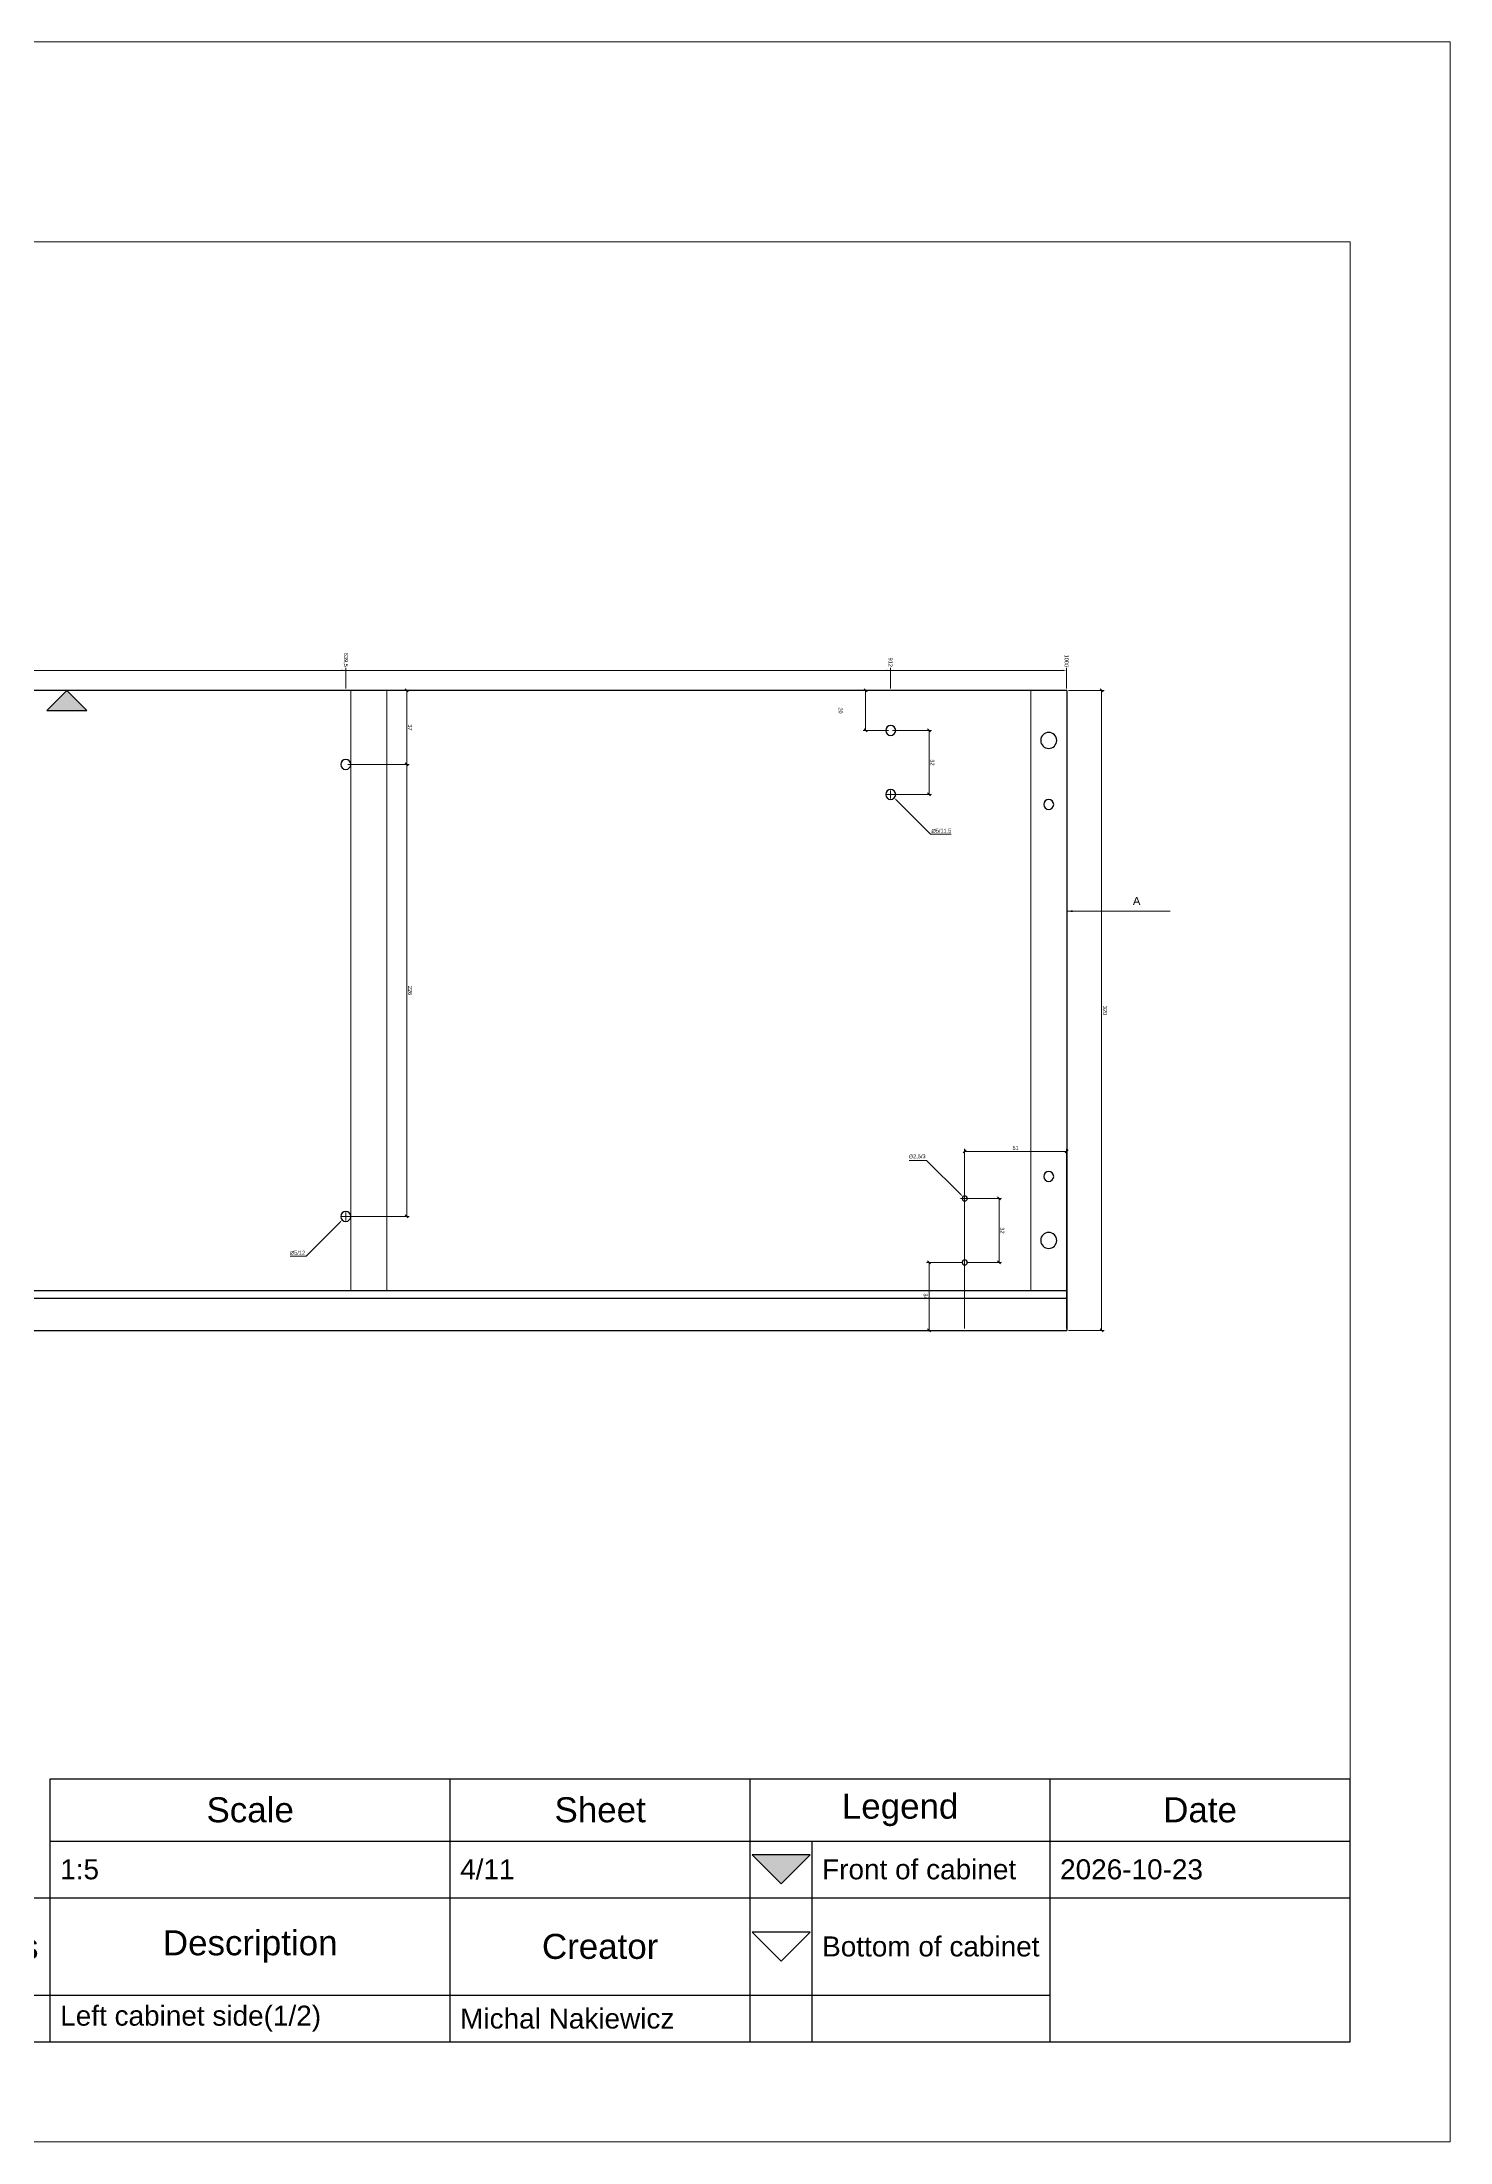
# Paper-space layout 'Left cabinet side' of a CAD drawing. Header units: millimetres. Extents: x -4 to 1481, y -4 to 1046.
# Drawn here: x 777 to 1481, y -4 to 1046 of the extents above; entities that cross this region are included whole.
import ezdxf

# ---------------------------------------------------------------- set-up
doc = ezdxf.new("R2010")
doc.units = ezdxf.units.MM
doc.layers.get('0').update_dxf_attribs({"true_color": 0xc2ced6})
for name, color, linetype, true_color in [('New project_cabinet-001_Left cabinet side_Machining group1_View from above2', 1, 'Continuous', 0xff0000), ('New project_cabinet-001_Left cabinet side_Machining group2_View from above', 1, 'Continuous', 0xff0000), ('New project_cabinet-001_Left cabinet side_Machining group_View from above2', 1, 'Continuous', 0xff0000), ('New project_cabinet-001_Left cabinet side_View from above', 1, 'Continuous', 0xff0000)]:
    doc.layers.add(name, color=color, linetype=linetype, true_color=true_color)
doc.layers.add('TitleBlock', color=7, linetype='Continuous')
doc.styles.add('Blum_Dimension', font='arial.ttf', dxfattribs={"height": 2})
doc.styles.add('Blum_Titleblock_Header', font='arial.ttf', dxfattribs={"height": 2.5})
doc.styles.add('Blum_Titleblock_Value', font='arial.ttf', dxfattribs={"height": 2})
doc.styles.add('Blum_ViewInfo', font='arial.ttf', dxfattribs={"height": 4})
doc.dimstyles.new('Blum_Chain', dxfattribs={"dimtxt": 2, "dimasz": 2, "dimexe": 1.25, "dimexo": 1, "dimtad": 0, "dimjust": 4, "dimtih": 1, "dimtoh": 1, "dimtxsty": 'Blum_Dimension', "dimblk1": 'DOTSMALL', "dimsah": 1, "dimcen": 2, "dimadec": 0, "dimazin": 2, "dimtfac": 1, "dimtix": 1, "dimtmove": 0, "dimatfit": 3, "dimldrblk": 'OBLIQUE', "dimfxl": 0, "dimlwd": 5, "dimlwe": 5, "dimarcsym": 0})
doc.dimstyles.new('Blum_Default', dxfattribs={"dimtxt": 2, "dimasz": 1.5, "dimexe": 1.25, "dimexo": 1, "dimtad": 1, "dimtxsty": 'Blum_Dimension', "dimblk": 'OBLIQUE', "dimcen": 2, "dimadec": 0, "dimazin": 2, "dimtfac": 1, "dimtix": 1, "dimtmove": 0, "dimatfit": 3, "dimfxl": 0, "dimlwd": 5, "dimlwe": 5, "dimarcsym": 0})
doc.dimstyles.new('Blum_Default$4', dxfattribs={"dimtxt": 2, "dimasz": 1.5, "dimexe": 1.25, "dimexo": 1, "dimtad": 1, "dimtih": 1, "dimtoh": 1, "dimtxsty": 'Blum_Dimension', "dimblk1": 'OBLIQUE', "dimsah": 1, "dimcen": 2, "dimadec": 0, "dimazin": 2, "dimtfac": 1, "dimtofl": 0, "dimtmove": 0, "dimatfit": 3, "dimfxl": 0, "dimlwd": 5, "dimlwe": 5, "dimarcsym": 0})
doc.dimstyles.new('Blum_ViewInfo', dxfattribs={"dimtxt": 4, "dimasz": 3, "dimexe": 1.25, "dimexo": 1, "dimtad": 1, "dimtxsty": 'Blum_ViewInfo', "dimblk": 'OBLIQUE', "dimcen": 0, "dimadec": 0, "dimazin": 2, "dimtfac": 1, "dimtofl": 0, "dimtmove": 0, "dimatfit": 2, "dimfxl": 0, "dimlwd": 20, "dimlwe": 20, "dimarcsym": 0})

# ---------------------------------------------------------------- blocks, each defined once
blk = doc.blocks.new('Blum_Trinagle_Outline')
blk.add_lwpolyline([(0, 0), (2, 2), (-2, 2)], close=True)
blk = doc.blocks.new('Blum_Trinagle_Filled')
h = blk.add_hatch(color=256)
h.dxf.hatch_style = 1
h.paths.add_polyline_path([(2, 2), (-2, 2), (0, 0)])
blk.add_lwpolyline([(0, 0), (2, 2), (-2, 2)], close=True)
blk = doc.blocks.new('*T125')
at = {"layer": 'TitleBlock', "color": 0, "linetype": 'ByBlock', "lineweight": -2, "transparency": 16777216}
for p, q in [((147, 26.32), (277, 26.32)), ((147, 0), (147, 26.32)), ((187, 0), (187, 26.32)), ((217, 0), (217, 26.32)), ((247, 0), (247, 26.32)), ((277, 0), (277, 26.32)), ((147, 20.08), (277, 20.08)), ((223.2, 0), (223.2, 20.08)), ((0, 14.42), (277, 14.42)), ((0, 0), (0, 14.42)), ((40, 0), (40, 14.42)), ((80, 0), (80, 14.42)), ((120, 0), (120, 14.42)), ((0, 4.67), (247, 4.67)), ((0, 0), (277, 0))]:
    blk.add_line(p, q, dxfattribs=at)
at = {"layer": 'TitleBlock', "color": 0, "lineweight": 0, "transparency": 16777216, "xscale": 1.45, "yscale": 1.45, "zscale": 1.45}
for name, p in [('Blum_Trinagle_Filled', (220.1, 15.8)), ('Blum_Trinagle_Outline', (220.1, 8.09))]:
    blk.add_blockref(name, p, dxfattribs=at)
at = {"layer": 'TitleBlock', "color": 0, "lineweight": 0, "transparency": 16777216}
for s, insert, char_height, width, attachment_point, style in [('Scale', (167, 23.2), 2.5, 37, 5, 'Blum_Titleblock_Header'), ('Sheet', (202, 23.2), 2.5, 27, 5, 'Blum_Titleblock_Header'), ('Legend', (232, 23.2), 2.5, 27, 5, 'Blum_Titleblock_Header'), ('Date', (262, 23.2), 2.5, 27, 5, 'Blum_Titleblock_Header'), ('1:5', (148, 17.25), 2, 38, 4, 'Blum_Titleblock_Value'), ('4/11', (188, 17.25), 2, 28, 4, 'Blum_Titleblock_Value'), ('Front of cabinet', (224.2, 17.25), 2, 21.8, 4, 'Blum_Titleblock_Value'), ('2026-10-23', (248, 17.25), 2, 28, 4, 'Blum_Titleblock_Value'), ('Project', (20, 9.54), 2.5, 37, 5, 'Blum_Titleblock_Header'), ('Cabinet', (60, 9.54), 2.5, 37, 5, 'Blum_Titleblock_Header'), ('Drawing number', (100, 9.54), 2.5, 37, 5, 'Blum_Titleblock_Header'), ('Number of units', (133.5, 9.54), 2.5, 24, 5, 'Blum_Titleblock_Header'), ('Description', (167, 9.54), 2.5, 37, 5, 'Blum_Titleblock_Header'), ('Creator', (202, 9.54), 2.5, 27, 5, 'Blum_Titleblock_Header'), ('Bottom of cabinet', (224.2, 9.54), 2, 21.8, 4, 'Blum_Titleblock_Value'), ('New project', (1, 2.33), 2, 38, 4, 'Blum_Titleblock_Value'), ('cabinet-001', (41, 2.33), 2, 38, 4, 'Blum_Titleblock_Value'), ('EZ15-003G', (81, 2.33), 2, 38, 4, 'Blum_Titleblock_Value'), ('1', (121, 2.33), 2, 25, 4, 'Blum_Titleblock_Value'), ('Left cabinet side(1/2)', (148, 2.33), 2, 38, 4, 'Blum_Titleblock_Value'), ('Michal Nakiewicz', (188, 2.33), 2, 28, 4, 'Blum_Titleblock_Value')]:
    blk.add_mtext(s, dxfattribs=dict(at, insert=insert, char_height=char_height, width=width, attachment_point=attachment_point, style=style))
blk = doc.blocks.new('TitleBlock_Left cabinet side')
at = {"layer": 'TitleBlock', "lineweight": 0, "transparency": 33554684}
for points in [[(-0.79, -0.79, 0), (-0.79, 209.21, 0), (296.21, 209.21, 0), (296.21, -0.79, 0)], [(9.21, 9.21, 0), (9.21, 189.21, 0), (286.21, 189.21, 0), (286.21, 9.21, 0)]]:
    blk.add_polyline3d(points, close=True, dxfattribs=at)
blk.add_blockref('*T125', (9.21, 9.21))
blk = doc.blocks.new('_DotSmall')
at = {"color": 0, "linetype": 'ByBlock', "const_width": 0.5}
blk.add_lwpolyline([(-0.0625, 0, 1), (0.0625, 0, 1)], format="xyb", close=True, dxfattribs=at)
blk = doc.blocks.new('*D139')
at = {"layer": 'New project_cabinet-001_Left cabinet side_View from above', "color": 0, "lineweight": 5, "transparency": 16777216}
for p, q in [((289.3, 722.8), (289.3, 733.1)), ((289.3, 731.8), (926.8, 731.8)), ((928.8, 722.8), (928.8, 733.1))]:
    blk.add_line(p, q, dxfattribs=at)
at = {"layer": 'New project_cabinet-001_Left cabinet side_View from above', "color": 0, "lineweight": 0, "transparency": 16777216}
blk.add_solid([(926.8, 731.5), (926.8, 732.2), (928.8, 731.8)], dxfattribs=at)
at = {"layer": 'New project_cabinet-001_Left cabinet side_View from above', "color": 0, "lineweight": 5, "transparency": 16777216, "xscale": 2, "yscale": 2, "zscale": 2, "rotation": 180}
blk.add_blockref('_DotSmall', (289.3, 731.8), dxfattribs=at)
at = {"layer": 'New project_cabinet-001_Left cabinet side_View from above', "color": 0, "lineweight": 0, "transparency": 16777216, "insert": (928.8, 737.1), "char_height": 2, "attachment_point": 5, "rotation": 270, "style": 'Blum_Dimension'}
blk.add_mtext('639,5', dxfattribs=at)
blk = doc.blocks.new('_Oblique')
at = {"color": 0, "linetype": 'ByBlock', "lineweight": -2}
blk.add_line((-0.5, -0.5), (0.5, 0.5), dxfattribs=at)
blk = doc.blocks.new('*D142')
at = {"layer": 'New project_cabinet-001_Left cabinet side_View from above', "color": 0, "lineweight": 5, "transparency": 16777216}
for p, q in [((289.3, 722.8), (289.3, 733.1)), ((289.3, 731.8), (1199.3, 731.8)), ((1201.3, 722.8), (1201.3, 733.1))]:
    blk.add_line(p, q, dxfattribs=at)
at = {"layer": 'New project_cabinet-001_Left cabinet side_View from above', "color": 0, "lineweight": 0, "transparency": 16777216}
blk.add_solid([(1199.3, 731.5), (1199.3, 732.2), (1201.3, 731.8)], dxfattribs=at)
at = {"layer": 'New project_cabinet-001_Left cabinet side_View from above', "color": 0, "lineweight": 5, "transparency": 16777216, "xscale": 2, "yscale": 2, "zscale": 2, "rotation": 180}
blk.add_blockref('_DotSmall', (289.3, 731.8), dxfattribs=at)
at = {"layer": 'New project_cabinet-001_Left cabinet side_View from above', "color": 0, "lineweight": 0, "transparency": 16777216, "insert": (1201.3, 735.9), "char_height": 2, "attachment_point": 5, "rotation": 270, "style": 'Blum_Dimension'}
blk.add_mtext('912', dxfattribs=at)
blk = doc.blocks.new('*D145')
at = {"layer": 'New project_cabinet-001_Left cabinet side_View from above', "color": 0, "lineweight": 5, "transparency": 16777216}
for p, q in [((289.3, 722.8), (289.3, 733.1)), ((289.3, 731.8), (1287.3, 731.8)), ((1289.3, 722.8), (1289.3, 733.1))]:
    blk.add_line(p, q, dxfattribs=at)
at = {"layer": 'New project_cabinet-001_Left cabinet side_View from above', "color": 0, "lineweight": 0, "transparency": 16777216}
blk.add_solid([(1287.3, 731.5), (1287.3, 732.2), (1289.3, 731.8)], dxfattribs=at)
at = {"layer": 'New project_cabinet-001_Left cabinet side_View from above', "color": 0, "lineweight": 5, "transparency": 16777216, "xscale": 2, "yscale": 2, "zscale": 2, "rotation": 180}
blk.add_blockref('_DotSmall', (289.3, 731.8), dxfattribs=at)
at = {"layer": 'New project_cabinet-001_Left cabinet side_View from above', "color": 0, "lineweight": 0, "transparency": 16777216, "insert": (1289.3, 736.6), "char_height": 2, "attachment_point": 5, "rotation": 270, "style": 'Blum_Dimension'}
blk.add_mtext('1000', dxfattribs=at)
blk = doc.blocks.new('*D166')
at = {"layer": 'New project_cabinet-001_Left cabinet side_View from above', "color": 0, "lineweight": 5, "transparency": 16777216}
for p, q in [((929.8, 684.8), (960.6, 684.8)), ((959.3, 458.8), (959.3, 684.8)), ((929.8, 458.8), (960.6, 458.8))]:
    blk.add_line(p, q, dxfattribs=at)
at = {"layer": 'New project_cabinet-001_Left cabinet side_View from above', "color": 0, "lineweight": 5, "transparency": 16777216, "xscale": 1.5, "yscale": 1.5, "zscale": 1.5}
for p, rotation in [((959.3, 684.8), 90), ((959.3, 458.8), 270)]:
    blk.add_blockref('_Oblique', p, dxfattribs=dict(at, rotation=rotation))
at = {"layer": 'New project_cabinet-001_Left cabinet side_View from above', "color": 0, "lineweight": 0, "transparency": 16777216, "insert": (961, 571.8), "char_height": 2, "attachment_point": 5, "rotation": 270, "style": 'Blum_Dimension'}
blk.add_mtext('226', dxfattribs=at)
blk = doc.blocks.new('*D169')
at = {"layer": 'New project_cabinet-001_Left cabinet side_View from above', "color": 0, "lineweight": 5, "transparency": 16777216}
for p, q in [((929.8, 721.8), (960.6, 721.8)), ((959.3, 684.8), (959.3, 721.8)), ((929.8, 684.8), (960.6, 684.8))]:
    blk.add_line(p, q, dxfattribs=at)
at = {"layer": 'New project_cabinet-001_Left cabinet side_View from above', "color": 0, "lineweight": 5, "transparency": 16777216, "xscale": 1.5, "yscale": 1.5, "zscale": 1.5}
for p, rotation in [((959.3, 721.8), 90), ((959.3, 684.8), 270)]:
    blk.add_blockref('_Oblique', p, dxfattribs=dict(at, rotation=rotation))
at = {"layer": 'New project_cabinet-001_Left cabinet side_View from above', "color": 0, "lineweight": 0, "transparency": 16777216, "insert": (961, 703.3), "char_height": 2, "attachment_point": 5, "rotation": 270, "style": 'Blum_Dimension'}
blk.add_mtext('37', dxfattribs=at)
blk = doc.blocks.new('*D172')
at = {"layer": 'New project_cabinet-001_Left cabinet side_View from above', "color": 0, "lineweight": 5, "transparency": 16777216}
for p, q in [((1200.3, 721.8), (1187.6, 721.8)), ((1188.8, 701.8), (1188.8, 721.8)), ((1200.3, 701.8), (1187.6, 701.8))]:
    blk.add_line(p, q, dxfattribs=at)
at = {"layer": 'New project_cabinet-001_Left cabinet side_View from above', "color": 0, "lineweight": 5, "transparency": 16777216, "xscale": 1.5, "yscale": 1.5, "zscale": 1.5}
for p, rotation in [((1188.8, 721.8), 90), ((1188.8, 701.8), 270)]:
    blk.add_blockref('_Oblique', p, dxfattribs=dict(at, rotation=rotation))
at = {"layer": 'New project_cabinet-001_Left cabinet side_View from above', "color": 0, "lineweight": 0, "transparency": 16777216, "insert": (1176.3, 711.8), "char_height": 2, "attachment_point": 5, "rotation": 270, "style": 'Blum_Dimension'}
blk.add_mtext('20', dxfattribs=at)
blk = doc.blocks.new('*D175')
at = {"layer": 'New project_cabinet-001_Left cabinet side_View from above', "color": 0, "lineweight": 5, "transparency": 16777216}
for p, q in [((1237.3, 435.8), (1219.2, 435.8)), ((1220.5, 401.8), (1220.5, 435.8)), ((1237.3, 401.8), (1219.2, 401.8))]:
    blk.add_line(p, q, dxfattribs=at)
at = {"layer": 'New project_cabinet-001_Left cabinet side_View from above', "color": 0, "lineweight": 5, "transparency": 16777216, "xscale": 1.5, "yscale": 1.5, "zscale": 1.5}
for p, rotation in [((1220.5, 435.8), 90), ((1220.5, 401.8), 270)]:
    blk.add_blockref('_Oblique', p, dxfattribs=dict(at, rotation=rotation))
at = {"layer": 'New project_cabinet-001_Left cabinet side_View from above', "color": 0, "lineweight": 0, "transparency": 16777216, "insert": (1218.8, 418.8), "char_height": 2, "attachment_point": 5, "rotation": 270, "style": 'Blum_Dimension'}
blk.add_mtext('34', dxfattribs=at)
blk = doc.blocks.new('*D178')
at = {"layer": 'New project_cabinet-001_Left cabinet side_View from above', "color": 0, "lineweight": 5, "transparency": 16777216}
for p, q in [((1202.3, 701.8), (1221.7, 701.8)), ((1220.5, 669.8), (1220.5, 701.8)), ((1202.3, 669.8), (1221.7, 669.8))]:
    blk.add_line(p, q, dxfattribs=at)
at = {"layer": 'New project_cabinet-001_Left cabinet side_View from above', "color": 0, "lineweight": 5, "transparency": 16777216, "xscale": 1.5, "yscale": 1.5, "zscale": 1.5}
for p, rotation in [((1220.5, 701.8), 90), ((1220.5, 669.8), 270)]:
    blk.add_blockref('_Oblique', p, dxfattribs=dict(at, rotation=rotation))
at = {"layer": 'New project_cabinet-001_Left cabinet side_View from above', "color": 0, "lineweight": 0, "transparency": 16777216, "insert": (1222.1, 685.8), "char_height": 2, "attachment_point": 5, "rotation": 270, "style": 'Blum_Dimension'}
blk.add_mtext('32', dxfattribs=at)
blk = doc.blocks.new('*D181')
at = {"layer": 'New project_cabinet-001_Left cabinet side_View from above', "color": 0, "lineweight": 5, "transparency": 16777216}
for p, q in [((1239.3, 467.8), (1256.7, 467.8)), ((1255.5, 435.8), (1255.5, 467.8)), ((1239.3, 435.8), (1256.7, 435.8))]:
    blk.add_line(p, q, dxfattribs=at)
at = {"layer": 'New project_cabinet-001_Left cabinet side_View from above', "color": 0, "lineweight": 5, "transparency": 16777216, "xscale": 1.5, "yscale": 1.5, "zscale": 1.5}
for p, rotation in [((1255.5, 467.8), 90), ((1255.5, 435.8), 270)]:
    blk.add_blockref('_Oblique', p, dxfattribs=dict(at, rotation=rotation))
at = {"layer": 'New project_cabinet-001_Left cabinet side_View from above', "color": 0, "lineweight": 0, "transparency": 16777216, "insert": (1257.1, 451.8), "char_height": 2, "attachment_point": 5, "rotation": 270, "style": 'Blum_Dimension'}
blk.add_mtext('32', dxfattribs=at)
blk = doc.blocks.new('*D184')
at = {"layer": 'New project_cabinet-001_Left cabinet side_View from above', "color": 0, "lineweight": 5, "transparency": 16777216}
for p, q in [((1238.3, 402.8), (1238.3, 492.6)), ((1238.3, 491.3), (1289.3, 491.3)), ((1289.3, 402.8), (1289.3, 492.6))]:
    blk.add_line(p, q, dxfattribs=at)
at = {"layer": 'New project_cabinet-001_Left cabinet side_View from above', "color": 0, "lineweight": 5, "transparency": 16777216, "xscale": 1.5, "yscale": 1.5, "zscale": 1.5, "rotation": 180}
blk.add_blockref('_Oblique', (1238.3, 491.3), dxfattribs=at)
at = {"layer": 'New project_cabinet-001_Left cabinet side_View from above', "color": 0, "lineweight": 5, "transparency": 16777216, "xscale": 1.5, "yscale": 1.5, "zscale": 1.5}
blk.add_blockref('_Oblique', (1289.3, 491.3), dxfattribs=at)
at = {"layer": 'New project_cabinet-001_Left cabinet side_View from above', "color": 0, "lineweight": 0, "transparency": 16777216, "insert": (1263.8, 493), "char_height": 2, "attachment_point": 5, "style": 'Blum_Dimension'}
blk.add_mtext('51', dxfattribs=at)
blk = doc.blocks.new('*D187')
at = {"layer": 'New project_cabinet-001_Left cabinet side_Machining group_View from above2', "color": 0, "lineweight": 5, "transparency": 16777216}
for p, q in [((909, 438.9), (926, 456)), ((926.8, 458.8), (930.8, 458.8)), ((928.8, 456.8), (928.8, 460.8)), ((901, 438.9), (909, 438.9))]:
    blk.add_line(p, q, dxfattribs=at)
at = {"layer": 'New project_cabinet-001_Left cabinet side_Machining group_View from above2', "color": 0, "lineweight": 0, "transparency": 16777216}
blk.add_solid([(925.8, 456.2), (926.2, 455.8), (927.1, 457.1)], dxfattribs=at)
at = {"layer": 'New project_cabinet-001_Left cabinet side_Machining group_View from above2', "color": 0, "lineweight": 0, "transparency": 16777216, "insert": (904.7, 440.6), "char_height": 2, "attachment_point": 5, "style": 'Blum_Dimension'}
blk.add_mtext('∅5/12', dxfattribs=at)
blk = doc.blocks.new('*D193')
at = {"layer": 'New project_cabinet-001_Left cabinet side_Machining group1_View from above2', "color": 0, "lineweight": 5, "transparency": 16777216}
for p, q in [((1199.3, 669.8), (1203.3, 669.8)), ((1201.3, 667.8), (1201.3, 671.8)), ((1221.2, 649.9), (1204.2, 667)), ((1231.6, 649.9), (1221.2, 649.9))]:
    blk.add_line(p, q, dxfattribs=at)
at = {"layer": 'New project_cabinet-001_Left cabinet side_Machining group1_View from above2', "color": 0, "lineweight": 0, "transparency": 16777216}
blk.add_solid([(1204.4, 667.2), (1204, 666.8), (1203.1, 668.1)], dxfattribs=at)
at = {"layer": 'New project_cabinet-001_Left cabinet side_Machining group1_View from above2', "color": 0, "lineweight": 0, "transparency": 16777216, "insert": (1226.7, 651.6), "char_height": 2, "attachment_point": 5, "style": 'Blum_Dimension'}
blk.add_mtext('∅5/11.5', dxfattribs=at)
blk = doc.blocks.new('*D199')
at = {"layer": 'New project_cabinet-001_Left cabinet side_Machining group2_View from above', "color": 0, "lineweight": 5, "transparency": 16777216}
for p, q in [((1210.6, 486.8), (1219.3, 486.8)), ((1219.3, 486.8), (1236.4, 469.8)), ((1236.3, 467.8), (1240.3, 467.8)), ((1238.3, 465.8), (1238.3, 469.8))]:
    blk.add_line(p, q, dxfattribs=at)
at = {"layer": 'New project_cabinet-001_Left cabinet side_Machining group2_View from above', "color": 0, "lineweight": 0, "transparency": 16777216}
blk.add_solid([(1236.6, 469.9), (1236.2, 469.6), (1237.5, 468.7)], dxfattribs=at)
at = {"layer": 'New project_cabinet-001_Left cabinet side_Machining group2_View from above', "color": 0, "lineweight": 0, "transparency": 16777216, "insert": (1214.6, 488.7), "char_height": 2, "attachment_point": 5, "style": 'Blum_Dimension'}
blk.add_mtext('∅2,5/3', dxfattribs=at)
blk = doc.blocks.new('*D202')
at = {"layer": 'New project_cabinet-001_Left cabinet side_View from above', "color": 0, "lineweight": 5, "transparency": 16777216}
for p, q in [((1290.3, 721.8), (1308.1, 721.8)), ((1306.8, 401.8), (1306.8, 721.8)), ((1290.3, 401.8), (1308.1, 401.8))]:
    blk.add_line(p, q, dxfattribs=at)
at = {"layer": 'New project_cabinet-001_Left cabinet side_View from above', "color": 0, "lineweight": 5, "transparency": 16777216, "xscale": 1.5, "yscale": 1.5, "zscale": 1.5}
for p, rotation in [((1306.8, 721.8), 90), ((1306.8, 401.8), 270)]:
    blk.add_blockref('_Oblique', p, dxfattribs=dict(at, rotation=rotation))
at = {"layer": 'New project_cabinet-001_Left cabinet side_View from above', "color": 0, "lineweight": 0, "transparency": 16777216, "insert": (1308.5, 561.8), "char_height": 2, "attachment_point": 5, "rotation": 270, "style": 'Blum_Dimension'}
blk.add_mtext('320', dxfattribs=at)

psp = doc.layouts.new('Left cabinet side')

# ---------------------------------------------------------------- linework, layer by layer
at = {"linetype": 'Continuous', "lineweight": 30, "transparency": 33554684}
for p, q in [((1289.35, 721.828), (289.35, 721.828)), ((1289.35, 721.828), (1289.35, 421.828)), ((289.35, 421.828), (1289.35, 421.828)), ((1289.35, 421.828), (1289.35, 417.828)), ((1289.35, 417.828), (289.35, 417.828)), ((1289.35, 417.828), (1289.35, 401.828)), ((289.35, 401.828), (1289.35, 401.828))]:
    psp.add_line(p, q, dxfattribs=at)
at = {"linetype": 'Continuous', "lineweight": 5, "transparency": 33554684}
for p, q in [((931.35, 421.828), (931.35, 721.828)), ((949.35, 721.828), (931.35, 721.828)), ((949.35, 721.828), (949.35, 421.828)), ((1271.35, 721.828), (1271.35, 421.828)), ((1271.35, 721.828), (1289.35, 721.828)), ((1289.35, 421.828), (1289.35, 721.828)), ((949.35, 421.828), (931.35, 421.828)), ((1271.35, 421.828), (1289.35, 421.828))]:
    psp.add_line(p, q, dxfattribs=at)
at = {"linetype": 'Continuous', "lineweight": 30, "transparency": 33554684, "extrusion": (0, 0, -1)}
for centre, radius in [((-1201.35, 701.828), 2.5), ((-1280.35, 696.828), 4), ((-928.85, 684.828), 2.5), ((-1201.35, 669.828), 2.5), ((-1280.35, 664.828), 2.5), ((-1280.35, 478.828), 2.5), ((-1238.35, 467.828), 1.25), ((-928.85, 458.828), 2.5), ((-1280.35, 446.828), 4), ((-1238.35, 435.828), 1.25)]:
    psp.add_circle(centre, radius, dxfattribs=at)

# ---------------------------------------------------------------- block references
at = {"lineweight": 0, "transparency": 33554684, "xscale": 5, "yscale": 5, "zscale": 5}
psp.add_blockref('TitleBlock_Left cabinet side', (0, 0), dxfattribs=at)
at = {"layer": 'New project_cabinet-001_Left cabinet side_View from above', "lineweight": 0, "transparency": 33554684, "xscale": 5, "yscale": 5, "zscale": 5, "rotation": 180}
psp.add_blockref('Blum_Trinagle_Filled', (789.35, 721.828), dxfattribs=at)

# ---------------------------------------------------------------- texts
at = {"lineweight": 0, "transparency": 33554684, "insert": (1322.475, 614.553), "char_height": 4, "attachment_point": 7, "style": 'Blum_ViewInfo'}
psp.add_mtext('A', dxfattribs=at)

# ---------------------------------------------------------------- dimensions: what is measured, and where the dimension line sits
at = {"layer": 'New project_cabinet-001_Left cabinet side_Machining group1_View from above2', "lineweight": 0, "transparency": 33554684}
dim = psp.add_diameter_dim_2p(p1=(1199.582, 671.595), p2=(1203.117, 668.06), dimstyle='Blum_Default$4', override={"dimscale": 0, "dimpost": '/11.5'}, dxfattribs=at)
dim.commit()
dim.dimension.update_dxf_attribs({"geometry": '*D193', "text_midpoint": (1226.72, 649.94), "dimtype": 163})
at = {"layer": 'New project_cabinet-001_Left cabinet side_Machining group2_View from above', "lineweight": 0, "transparency": 33554684}
dim = psp.add_diameter_dim_2p(p1=(1239.234, 466.944), p2=(1237.466, 468.712), dimstyle='Blum_Default$4', override={"dimscale": 0, "dimpost": '/3'}, dxfattribs=at)
dim.commit()
dim.dimension.update_dxf_attribs({"geometry": '*D199', "text_midpoint": (1214.648, 486.831), "dimtype": 163})
at = {"layer": 'New project_cabinet-001_Left cabinet side_Machining group_View from above2', "lineweight": 0, "transparency": 33554684}
dim = psp.add_diameter_dim_2p(p1=(930.617, 460.595), p2=(927.082, 457.06), dimstyle='Blum_Default$4', override={"dimscale": 0, "dimpost": '/12'}, dxfattribs=at)
dim.commit()
dim.dimension.update_dxf_attribs({"geometry": '*D187', "text_midpoint": (904.662, 438.94), "dimtype": 163})
at = {"layer": 'New project_cabinet-001_Left cabinet side_View from above', "lineweight": 0, "transparency": 33554684}
for base, p1, p2, dimstyle, picture, middle in [((928.85, 731.828), (289.35, 721.828), (928.85, 721.828), 'Blum_Chain', '*D139', (928.85, 737.09)), ((1289.35, 731.828), (289.35, 721.828), (1289.35, 721.828), 'Blum_Chain', '*D145', (1289.35, 736.591)), ((1201.35, 731.828), (289.35, 721.828), (1201.35, 721.828), 'Blum_Chain', '*D142', (1201.35, 735.902)), ((1289.35, 491.328), (1238.35, 401.828), (1289.35, 401.828), 'Blum_Default', '*D184', (1263.85, 492.974))]:
    dim = psp.add_linear_dim(base=base, p1=p1, p2=p2, dimstyle=dimstyle, override={"dimscale": 0}, dxfattribs=at)
    dim.commit()
    dim.dimension.update_dxf_attribs({"geometry": picture, "text_midpoint": middle})
for base, p1, p2, override, picture, middle in [((959.35, 721.828), (928.85, 684.828), (928.85, 721.828), {"dimscale": 0}, '*D169', (960.997, 703.328)), ((1306.85, 721.828), (1289.35, 401.828), (1289.35, 721.828), {"dimscale": 0}, '*D202', (1308.497, 561.828)), ((1220.475, 701.828), (1201.35, 669.828), (1201.35, 701.828), {"dimscale": 0}, '*D178', (1222.122, 685.828)), ((959.35, 684.828), (928.85, 458.828), (928.85, 684.828), {"dimscale": 0}, '*D166', (960.996, 571.828)), ((1255.475, 467.828), (1238.35, 435.828), (1238.35, 467.828), {"dimscale": 0}, '*D181', (1257.122, 451.828)), ((1220.475, 435.828), (1238.35, 401.828), (1238.35, 435.828), {"dimscale": 0, "dimtad": 4}, '*D175', (1218.828, 418.828))]:
    dim = psp.add_linear_dim(base=base, p1=p1, p2=p2, angle=90, dimstyle='Blum_Default', override=override, dxfattribs=at)
    dim.commit()
    dim.dimension.update_dxf_attribs({"geometry": picture, "text_midpoint": middle})
dim = psp.add_linear_dim(base=(1188.85, 721.828), p1=(1201.35, 701.828), p2=(1201.35, 721.828), angle=90, dimstyle='Blum_Default', override={"dimscale": 0, "dimtad": 4, "dimtmove": 2}, dxfattribs=at)
dim.commit()
dim.dimension.update_dxf_attribs({"geometry": '*D172', "text_midpoint": (1176.35, 711.828), "dimtype": 160})

# ---------------------------------------------------------------- leaders
at = {"lineweight": 0, "transparency": 33554684}
psp.add_leader([(1289.35, 611.428), (1341.151, 611.428)], dimstyle='Blum_ViewInfo', override={"dimscale": 0}, dxfattribs=at)

doc.saveas('drawing.dxf')
